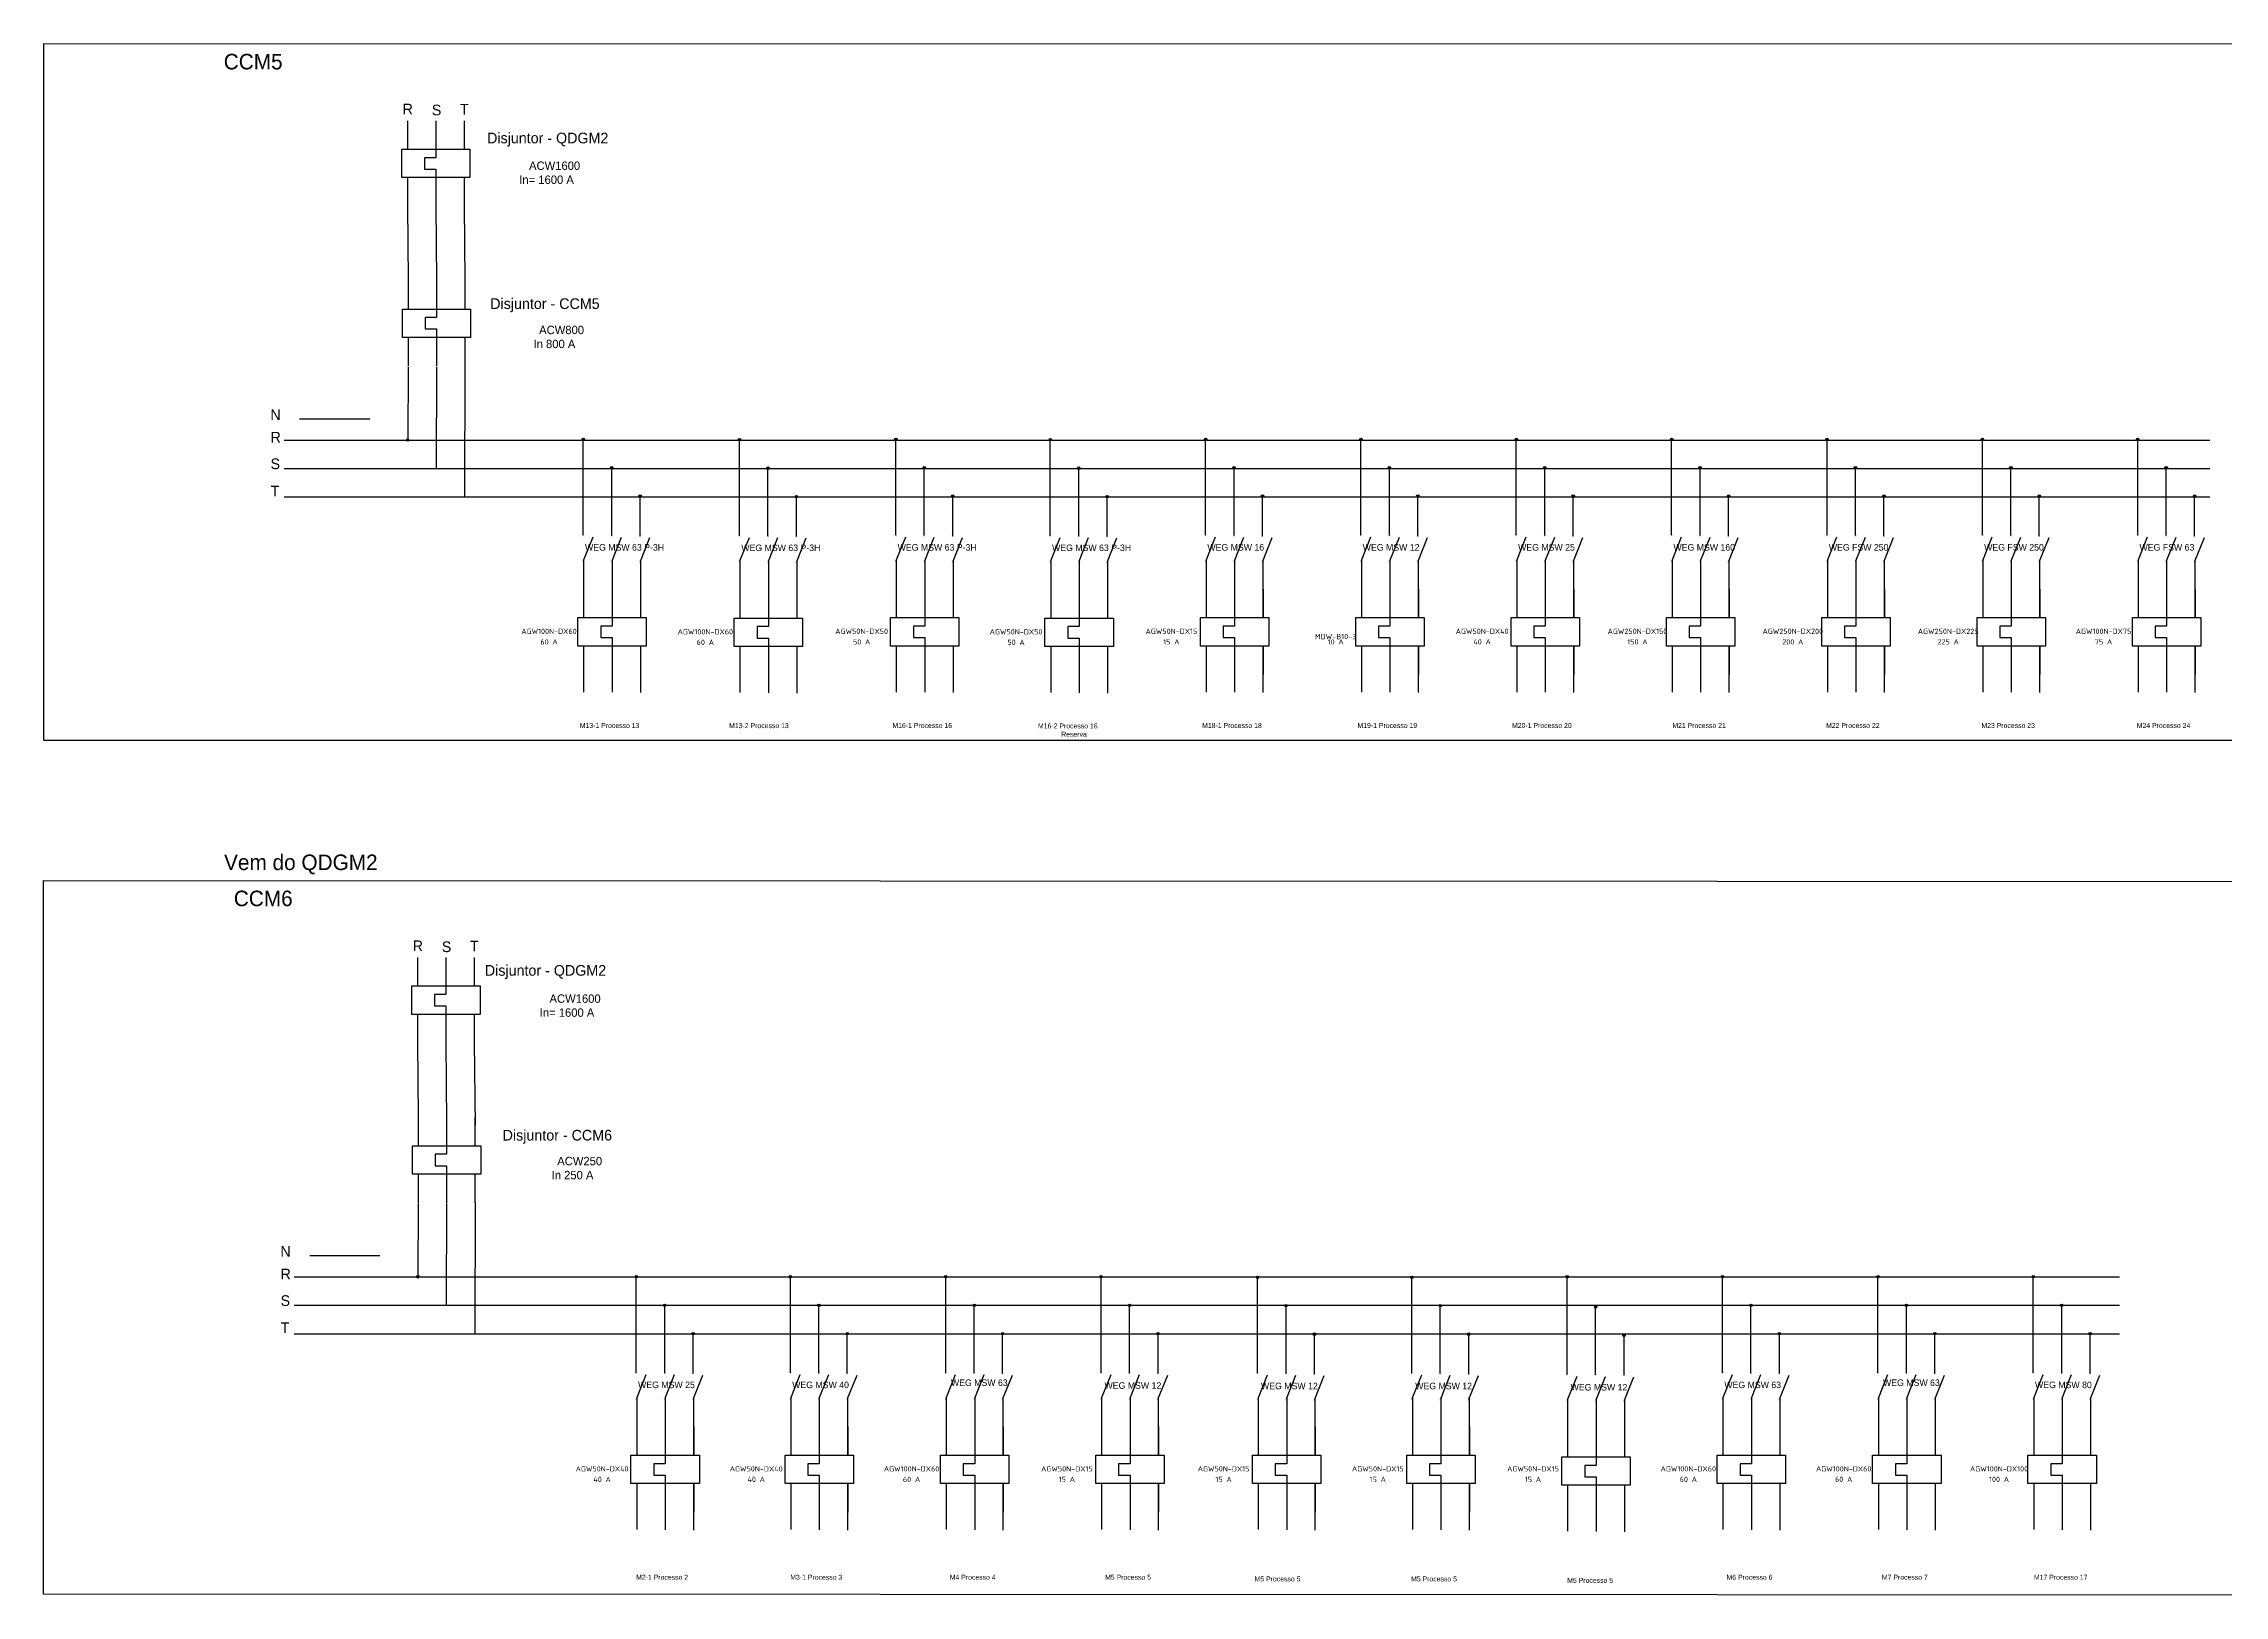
# Model space of a CAD drawing. Extents: x -533 to 641, y -96 to 322.
# Drawn here: x -503.1 to -410.6, y -28.9 to 37 of the extents above; entities that cross this region are included whole.
import ezdxf

# ---------------------------------------------------------------- set-up
doc = ezdxf.new("R2010")
doc.units = 0
doc.header["$MEASUREMENT"] = 0
doc.layers.add('ELET_TRIFILAR_DESENHO', color=5, linetype='Continuous', plot=False)
doc.layers.add('ELET_TRIFILAR_TEXTO', color=4, linetype='Continuous')
doc.styles.add('ARIAL', font='arial.ttf')

# ---------------------------------------------------------------- blocks, each defined once
blk = doc.blocks.new('热件触点')
at = {"ltscale": 50}
for p, q in [((-10, 30), (-10, 20)), ((0, 30), (0, 20)), ((10, 30), (10, 20)), ((-4, 17), (-4, 13)), ((0, 17), (-4, 17)), ((0, 20), (0, 17)), ((-10, 10), (-10, 0)), ((-4, 13), (0, 13)), ((0, 13), (0, 10)), ((0, 10), (0, 0)), ((10, 10), (10, 0))]:
    blk.add_line(p, q, dxfattribs=at)
blk.add_lwpolyline([(-12, 20), (12, 20), (12, 10), (-12, 10)], close=True)

msp = doc.modelspace()

# ---------------------------------------------------------------- hatches: boundary and pattern name
at = {"layer": 'ELET_TRIFILAR_DESENHO', "ltscale": 50}
for points in [[(-487.628, 20.158, 1), (-487.731, 20.158, 1)], [(-480.186, 20.19, 1), (-480.29, 20.19, 1)], [(-473.557, 20.17, 1), (-473.661, 20.17, 1)], [(-466.928, 20.19, 1), (-467.031, 20.19, 1)], [(-460.381, 20.17, 1), (-460.484, 20.17, 1)], [(-453.792, 20.19, 1), (-453.896, 20.19, 1)], [(-447.204, 20.19, 1), (-447.307, 20.19, 1)], [(-440.616, 20.19, 1), (-440.719, 20.19, 1)], [(-434.027, 20.19, 1), (-434.13, 20.19, 1)], [(-427.439, 20.19, 1), (-427.542, 20.19, 1)], [(-420.85, 20.19, 1), (-420.954, 20.19, 1)], [(-414.262, 20.19, 1), (-414.365, 20.19, 1)], [(-478.98, 18.983, 1), (-479.083, 18.983, 1)], [(-472.351, 18.963, 1), (-472.454, 18.963, 1)], [(-465.721, 18.983, 1), (-465.825, 18.983, 1)], [(-459.174, 18.963, 1), (-459.277, 18.963, 1)], [(-452.586, 18.983, 1), (-452.689, 18.983, 1)], [(-445.997, 18.983, 1), (-446.1, 18.983, 1)], [(-439.409, 18.983, 1), (-439.512, 18.983, 1)], [(-432.82, 18.983, 1), (-432.924, 18.983, 1)], [(-426.232, 18.983, 1), (-426.335, 18.983, 1)], [(-419.644, 18.983, 1), (-419.747, 18.983, 1)], [(-413.055, 18.983, 1), (-413.159, 18.983, 1)], [(-477.773, 17.777, 1), (-477.876, 17.777, 1)], [(-471.144, 17.757, 1), (-471.247, 17.757, 1)], [(-464.515, 17.777, 1), (-464.618, 17.777, 1)], [(-457.967, 17.757, 1), (-458.07, 17.757, 1)], [(-451.379, 17.777, 1), (-451.482, 17.777, 1)], [(-444.79, 17.777, 1), (-444.894, 17.777, 1)], [(-438.202, 17.777, 1), (-438.305, 17.777, 1)], [(-431.614, 17.777, 1), (-431.717, 17.777, 1)], [(-425.025, 17.777, 1), (-425.129, 17.777, 1)], [(-418.437, 17.777, 1), (-418.54, 17.777, 1)], [(-411.849, 17.777, 1), (-411.952, 17.777, 1)], [(-487.202, -15.337, 1), (-487.305, -15.337, 1)], [(-477.937, -15.337, 1), (-478.04, -15.337, 1)], [(-471.4, -15.337, 1), (-471.503, -15.337, 1)], [(-464.811, -15.337, 1), (-464.915, -15.337, 1)], [(-458.223, -15.337, 1), (-458.326, -15.337, 1)], [(-451.587, -15.357, 1), (-451.69, -15.357, 1)], [(-445.046, -15.357, 1), (-445.15, -15.357, 1)], [(-438.458, -15.337, 1), (-438.561, -15.337, 1)], [(-431.87, -15.337, 1), (-431.973, -15.337, 1)], [(-425.281, -15.337, 1), (-425.385, -15.337, 1)], [(-418.693, -15.337, 1), (-418.796, -15.337, 1)], [(-476.73, -16.543, 1), (-476.833, -16.543, 1)], [(-470.193, -16.543, 1), (-470.296, -16.543, 1)], [(-463.605, -16.543, 1), (-463.708, -16.543, 1)], [(-457.016, -16.543, 1), (-457.12, -16.543, 1)], [(-450.38, -16.563, 1), (-450.484, -16.563, 1)], [(-443.84, -16.563, 1), (-443.943, -16.563, 1)], [(-437.251, -16.615, 1), (-437.355, -16.615, 1)], [(-430.663, -16.543, 1), (-430.766, -16.543, 1)], [(-424.075, -16.543, 1), (-424.178, -16.543, 1)], [(-417.486, -16.543, 1), (-417.59, -16.543, 1)], [(-475.523, -17.75, 1), (-475.626, -17.75, 1)], [(-468.986, -17.75, 1), (-469.09, -17.75, 1)], [(-462.398, -17.75, 1), (-462.501, -17.75, 1)], [(-455.81, -17.75, 1), (-455.913, -17.75, 1)], [(-449.174, -17.77, 1), (-449.277, -17.77, 1)], [(-442.633, -17.77, 1), (-442.736, -17.77, 1)], [(-436.045, -17.822, 1), (-436.148, -17.822, 1)], [(-429.456, -17.75, 1), (-429.56, -17.75, 1)], [(-422.868, -17.75, 1), (-422.971, -17.75, 1)], [(-416.28, -17.75, 1), (-416.383, -17.75, 1)]]:
    msp.add_hatch(color=256, dxfattribs=at).paths.add_polyline_path(points)
at = {"layer": 'ELET_TRIFILAR_DESENHO', "linetype": 'Continuous', "transparency": 33554687}
h = msp.add_hatch(color=256, dxfattribs=at)
h.dxf.hatch_style = 1
h.paths.add_polyline_path([(-480.238, 14.955, 1), (-480.238, 15.052, 1)])
h.paths.add_polyline_path([(-480.235, 16.066, 1), (-480.235, 16.163, 1)])
h = msp.add_hatch(color=256, dxfattribs=at)
h.dxf.hatch_style = 1
h.paths.add_polyline_path([(-479.029, 14.945, 1), (-479.029, 15.042, 1)])
h.paths.add_polyline_path([(-479.027, 16.056, 1), (-479.027, 16.153, 1)])
h = msp.add_hatch(color=256, dxfattribs=at)
h.dxf.hatch_style = 1
h.paths.add_polyline_path([(-477.832, 14.93, 1), (-477.832, 15.027, 1)])
h.paths.add_polyline_path([(-477.829, 16.041, 1), (-477.829, 16.138, 1)])
h = msp.add_hatch(color=256, dxfattribs=at)
h.dxf.hatch_style = 1
h.paths.add_polyline_path([(-473.608, 14.935, 1), (-473.608, 15.032, 1)])
h.paths.add_polyline_path([(-473.606, 16.046, 1), (-473.606, 16.143, 1)])
h = msp.add_hatch(color=256, dxfattribs=at)
h.dxf.hatch_style = 1
h.paths.add_polyline_path([(-472.4, 14.925, 1), (-472.4, 15.022, 1)])
h.paths.add_polyline_path([(-472.398, 16.037, 1), (-472.398, 16.134, 1)])
h = msp.add_hatch(color=256, dxfattribs=at)
h.dxf.hatch_style = 1
h.paths.add_polyline_path([(-471.202, 14.91, 1), (-471.202, 15.007, 1)])
h.paths.add_polyline_path([(-471.2, 16.021, 1), (-471.2, 16.118, 1)])
h = msp.add_hatch(color=256, dxfattribs=at)
h.dxf.hatch_style = 1
h.paths.add_polyline_path([(-466.979, 14.955, 1), (-466.979, 15.052, 1)])
h.paths.add_polyline_path([(-466.977, 16.066, 1), (-466.977, 16.163, 1)])
h = msp.add_hatch(color=256, dxfattribs=at)
h.dxf.hatch_style = 1
h.paths.add_polyline_path([(-465.771, 14.945, 1), (-465.771, 15.042, 1)])
h.paths.add_polyline_path([(-465.769, 16.056, 1), (-465.769, 16.153, 1)])
h = msp.add_hatch(color=256, dxfattribs=at)
h.dxf.hatch_style = 1
h.paths.add_polyline_path([(-464.573, 14.93, 1), (-464.573, 15.027, 1)])
h.paths.add_polyline_path([(-464.571, 16.041, 1), (-464.571, 16.138, 1)])
h = msp.add_hatch(color=256, dxfattribs=at)
h.dxf.hatch_style = 1
h.paths.add_polyline_path([(-460.432, 14.935, 1), (-460.432, 15.032, 1)])
h.paths.add_polyline_path([(-460.429, 16.046, 1), (-460.429, 16.143, 1)])
h = msp.add_hatch(color=256, dxfattribs=at)
h.dxf.hatch_style = 1
h.paths.add_polyline_path([(-459.223, 14.925, 1), (-459.223, 15.022, 1)])
h.paths.add_polyline_path([(-459.221, 16.037, 1), (-459.221, 16.134, 1)])
h = msp.add_hatch(color=256, dxfattribs=at)
h.dxf.hatch_style = 1
h.paths.add_polyline_path([(-458.026, 14.91, 1), (-458.026, 15.007, 1)])
h.paths.add_polyline_path([(-458.023, 16.021, 1), (-458.023, 16.118, 1)])
h = msp.add_hatch(color=256, dxfattribs=at)
h.dxf.hatch_style = 1
h.paths.add_polyline_path([(-453.843, 14.955, 1), (-453.843, 15.052, 1)])
h.paths.add_polyline_path([(-453.841, 16.066, 1), (-453.841, 16.163, 1)])
h = msp.add_hatch(color=256, dxfattribs=at)
h.dxf.hatch_style = 1
h.paths.add_polyline_path([(-452.635, 14.945, 1), (-452.635, 15.042, 1)])
h.paths.add_polyline_path([(-452.633, 16.056, 1), (-452.633, 16.153, 1)])
h = msp.add_hatch(color=256, dxfattribs=at)
h.dxf.hatch_style = 1
h.paths.add_polyline_path([(-451.437, 14.93, 1), (-451.437, 15.027, 1)])
h.paths.add_polyline_path([(-451.435, 16.041, 1), (-451.435, 16.138, 1)])
h = msp.add_hatch(color=256, dxfattribs=at)
h.dxf.hatch_style = 1
h.paths.add_polyline_path([(-447.255, 14.955, 1), (-447.255, 15.052, 1)])
h.paths.add_polyline_path([(-447.253, 16.066, 1), (-447.253, 16.163, 1)])
h = msp.add_hatch(color=256, dxfattribs=at)
h.dxf.hatch_style = 1
h.paths.add_polyline_path([(-446.047, 14.945, 1), (-446.047, 15.042, 1)])
h.paths.add_polyline_path([(-446.044, 16.056, 1), (-446.044, 16.153, 1)])
h = msp.add_hatch(color=256, dxfattribs=at)
h.dxf.hatch_style = 1
h.paths.add_polyline_path([(-444.849, 14.93, 1), (-444.849, 15.027, 1)])
h.paths.add_polyline_path([(-444.847, 16.041, 1), (-444.847, 16.138, 1)])
h = msp.add_hatch(color=256, dxfattribs=at)
h.dxf.hatch_style = 1
h.paths.add_polyline_path([(-440.667, 14.955, 1), (-440.667, 15.052, 1)])
h.paths.add_polyline_path([(-440.664, 16.066, 1), (-440.664, 16.163, 1)])
h = msp.add_hatch(color=256, dxfattribs=at)
h.dxf.hatch_style = 1
h.paths.add_polyline_path([(-439.458, 14.945, 1), (-439.458, 15.042, 1)])
h.paths.add_polyline_path([(-439.456, 16.056, 1), (-439.456, 16.153, 1)])
h = msp.add_hatch(color=256, dxfattribs=at)
h.dxf.hatch_style = 1
h.paths.add_polyline_path([(-438.261, 14.93, 1), (-438.261, 15.027, 1)])
h.paths.add_polyline_path([(-438.258, 16.041, 1), (-438.258, 16.138, 1)])
h = msp.add_hatch(color=256, dxfattribs=at)
h.dxf.hatch_style = 1
h.paths.add_polyline_path([(-434.078, 14.955, 1), (-434.078, 15.052, 1)])
h.paths.add_polyline_path([(-434.076, 16.066, 1), (-434.076, 16.163, 1)])
h = msp.add_hatch(color=256, dxfattribs=at)
h.dxf.hatch_style = 1
h.paths.add_polyline_path([(-432.87, 14.945, 1), (-432.87, 15.042, 1)])
h.paths.add_polyline_path([(-432.868, 16.056, 1), (-432.868, 16.153, 1)])
h = msp.add_hatch(color=256, dxfattribs=at)
h.dxf.hatch_style = 1
h.paths.add_polyline_path([(-431.672, 14.93, 1), (-431.672, 15.027, 1)])
h.paths.add_polyline_path([(-431.67, 16.041, 1), (-431.67, 16.138, 1)])
h = msp.add_hatch(color=256, dxfattribs=at)
h.dxf.hatch_style = 1
h.paths.add_polyline_path([(-427.49, 14.955, 1), (-427.49, 15.052, 1)])
h.paths.add_polyline_path([(-427.488, 16.066, 1), (-427.488, 16.163, 1)])
h = msp.add_hatch(color=256, dxfattribs=at)
h.dxf.hatch_style = 1
h.paths.add_polyline_path([(-426.282, 14.945, 1), (-426.282, 15.042, 1)])
h.paths.add_polyline_path([(-426.279, 16.056, 1), (-426.279, 16.153, 1)])
h = msp.add_hatch(color=256, dxfattribs=at)
h.dxf.hatch_style = 1
h.paths.add_polyline_path([(-425.084, 14.93, 1), (-425.084, 15.027, 1)])
h.paths.add_polyline_path([(-425.082, 16.041, 1), (-425.082, 16.138, 1)])
h = msp.add_hatch(color=256, dxfattribs=at)
h.dxf.hatch_style = 1
h.paths.add_polyline_path([(-420.902, 14.955, 1), (-420.902, 15.052, 1)])
h.paths.add_polyline_path([(-420.899, 16.066, 1), (-420.899, 16.163, 1)])
h = msp.add_hatch(color=256, dxfattribs=at)
h.dxf.hatch_style = 1
h.paths.add_polyline_path([(-419.693, 14.945, 1), (-419.693, 15.042, 1)])
h.paths.add_polyline_path([(-419.691, 16.056, 1), (-419.691, 16.153, 1)])
h = msp.add_hatch(color=256, dxfattribs=at)
h.dxf.hatch_style = 1
h.paths.add_polyline_path([(-418.496, 14.93, 1), (-418.496, 15.027, 1)])
h.paths.add_polyline_path([(-418.493, 16.041, 1), (-418.493, 16.138, 1)])
h = msp.add_hatch(color=256, dxfattribs=at)
h.dxf.hatch_style = 1
h.paths.add_polyline_path([(-414.313, 14.955, 1), (-414.313, 15.052, 1)])
h.paths.add_polyline_path([(-414.311, 16.066, 1), (-414.311, 16.163, 1)])
h = msp.add_hatch(color=256, dxfattribs=at)
h.dxf.hatch_style = 1
h.paths.add_polyline_path([(-413.105, 14.945, 1), (-413.105, 15.042, 1)])
h.paths.add_polyline_path([(-413.103, 16.056, 1), (-413.103, 16.153, 1)])
h = msp.add_hatch(color=256, dxfattribs=at)
h.dxf.hatch_style = 1
h.paths.add_polyline_path([(-411.907, 14.93, 1), (-411.907, 15.027, 1)])
h.paths.add_polyline_path([(-411.905, 16.041, 1), (-411.905, 16.138, 1)])
h = msp.add_hatch(color=256, dxfattribs=at)
h.dxf.hatch_style = 1
h.paths.add_polyline_path([(-477.988, -20.572, 1), (-477.988, -20.475, 1)])
h.paths.add_polyline_path([(-477.985, -19.461, 1), (-477.985, -19.364, 1)])
h = msp.add_hatch(color=256, dxfattribs=at)
h.dxf.hatch_style = 1
h.paths.add_polyline_path([(-476.779, -20.582, 1), (-476.779, -20.484, 1)])
h.paths.add_polyline_path([(-476.777, -19.47, 1), (-476.777, -19.373, 1)])
h = msp.add_hatch(color=256, dxfattribs=at)
h.dxf.hatch_style = 1
h.paths.add_polyline_path([(-475.582, -20.597, 1), (-475.582, -20.5, 1)])
h.paths.add_polyline_path([(-475.579, -19.486, 1), (-475.579, -19.389, 1)])
h = msp.add_hatch(color=256, dxfattribs=at)
h.dxf.hatch_style = 1
h.paths.add_polyline_path([(-471.451, -20.572, 1), (-471.451, -20.475, 1)])
h.paths.add_polyline_path([(-471.449, -19.461, 1), (-471.449, -19.364, 1)])
h = msp.add_hatch(color=256, dxfattribs=at)
h.dxf.hatch_style = 1
h.paths.add_polyline_path([(-470.243, -20.582, 1), (-470.243, -20.484, 1)])
h.paths.add_polyline_path([(-470.24, -19.47, 1), (-470.24, -19.373, 1)])
h = msp.add_hatch(color=256, dxfattribs=at)
h.dxf.hatch_style = 1
h.paths.add_polyline_path([(-469.045, -20.597, 1), (-469.045, -20.5, 1)])
h.paths.add_polyline_path([(-469.043, -19.486, 1), (-469.043, -19.389, 1)])
h = msp.add_hatch(color=256, dxfattribs=at)
h.dxf.hatch_style = 1
h.paths.add_polyline_path([(-464.863, -20.572, 1), (-464.863, -20.475, 1)])
h.paths.add_polyline_path([(-464.86, -19.461, 1), (-464.86, -19.364, 1)])
h = msp.add_hatch(color=256, dxfattribs=at)
h.dxf.hatch_style = 1
h.paths.add_polyline_path([(-463.654, -20.582, 1), (-463.654, -20.484, 1)])
h.paths.add_polyline_path([(-463.652, -19.47, 1), (-463.652, -19.373, 1)])
h = msp.add_hatch(color=256, dxfattribs=at)
h.dxf.hatch_style = 1
h.paths.add_polyline_path([(-462.457, -20.597, 1), (-462.457, -20.5, 1)])
h.paths.add_polyline_path([(-462.454, -19.486, 1), (-462.454, -19.389, 1)])
h = msp.add_hatch(color=256, dxfattribs=at)
h.dxf.hatch_style = 1
h.paths.add_polyline_path([(-458.274, -20.572, 1), (-458.274, -20.475, 1)])
h.paths.add_polyline_path([(-458.272, -19.461, 1), (-458.272, -19.364, 1)])
h = msp.add_hatch(color=256, dxfattribs=at)
h.dxf.hatch_style = 1
h.paths.add_polyline_path([(-457.066, -20.582, 1), (-457.066, -20.484, 1)])
h.paths.add_polyline_path([(-457.064, -19.47, 1), (-457.064, -19.373, 1)])
h = msp.add_hatch(color=256, dxfattribs=at)
h.dxf.hatch_style = 1
h.paths.add_polyline_path([(-455.868, -20.597, 1), (-455.868, -20.5, 1)])
h.paths.add_polyline_path([(-455.866, -19.486, 1), (-455.866, -19.389, 1)])
h = msp.add_hatch(color=256, dxfattribs=at)
h.dxf.hatch_style = 1
h.paths.add_polyline_path([(-451.638, -20.592, 1), (-451.638, -20.495, 1)])
h.paths.add_polyline_path([(-451.636, -19.481, 1), (-451.636, -19.384, 1)])
h = msp.add_hatch(color=256, dxfattribs=at)
h.dxf.hatch_style = 1
h.paths.add_polyline_path([(-450.43, -20.601, 1), (-450.43, -20.504, 1)])
h.paths.add_polyline_path([(-450.428, -19.49, 1), (-450.428, -19.393, 1)])
h = msp.add_hatch(color=256, dxfattribs=at)
h.dxf.hatch_style = 1
h.paths.add_polyline_path([(-449.232, -20.617, 1), (-449.232, -20.52, 1)])
h.paths.add_polyline_path([(-449.23, -19.506, 1), (-449.23, -19.409, 1)])
h = msp.add_hatch(color=256, dxfattribs=at)
h.dxf.hatch_style = 1
h.paths.add_polyline_path([(-445.098, -20.592, 1), (-445.098, -20.495, 1)])
h.paths.add_polyline_path([(-445.095, -19.481, 1), (-445.095, -19.384, 1)])
h = msp.add_hatch(color=256, dxfattribs=at)
h.dxf.hatch_style = 1
h.paths.add_polyline_path([(-443.889, -20.601, 1), (-443.889, -20.504, 1)])
h.paths.add_polyline_path([(-443.887, -19.49, 1), (-443.887, -19.393, 1)])
h = msp.add_hatch(color=256, dxfattribs=at)
h.dxf.hatch_style = 1
h.paths.add_polyline_path([(-442.692, -20.617, 1), (-442.692, -20.52, 1)])
h.paths.add_polyline_path([(-442.689, -19.506, 1), (-442.689, -19.409, 1)])
h = msp.add_hatch(color=256, dxfattribs=at)
h.dxf.hatch_style = 1
h.paths.add_polyline_path([(-431.921, -20.572, 1), (-431.921, -20.475, 1)])
h.paths.add_polyline_path([(-431.919, -19.461, 1), (-431.919, -19.364, 1)])
h = msp.add_hatch(color=256, dxfattribs=at)
h.dxf.hatch_style = 1
h.paths.add_polyline_path([(-430.713, -20.582, 1), (-430.713, -20.484, 1)])
h.paths.add_polyline_path([(-430.71, -19.47, 1), (-430.71, -19.373, 1)])
h = msp.add_hatch(color=256, dxfattribs=at)
h.dxf.hatch_style = 1
h.paths.add_polyline_path([(-429.515, -20.597, 1), (-429.515, -20.5, 1)])
h.paths.add_polyline_path([(-429.513, -19.486, 1), (-429.513, -19.389, 1)])
h = msp.add_hatch(color=256, dxfattribs=at)
h.dxf.hatch_style = 1
h.paths.add_polyline_path([(-425.333, -20.572, 1), (-425.333, -20.475, 1)])
h.paths.add_polyline_path([(-425.33, -19.461, 1), (-425.33, -19.364, 1)])
h = msp.add_hatch(color=256, dxfattribs=at)
h.dxf.hatch_style = 1
h.paths.add_polyline_path([(-424.124, -20.582, 1), (-424.124, -20.484, 1)])
h.paths.add_polyline_path([(-424.122, -19.47, 1), (-424.122, -19.373, 1)])
h = msp.add_hatch(color=256, dxfattribs=at)
h.dxf.hatch_style = 1
h.paths.add_polyline_path([(-422.927, -20.597, 1), (-422.927, -20.5, 1)])
h.paths.add_polyline_path([(-422.924, -19.486, 1), (-422.924, -19.389, 1)])
h = msp.add_hatch(color=256, dxfattribs=at)
h.dxf.hatch_style = 1
h.paths.add_polyline_path([(-418.744, -20.572, 1), (-418.744, -20.475, 1)])
h.paths.add_polyline_path([(-418.742, -19.461, 1), (-418.742, -19.364, 1)])
h = msp.add_hatch(color=256, dxfattribs=at)
h.dxf.hatch_style = 1
h.paths.add_polyline_path([(-417.536, -20.582, 1), (-417.536, -20.484, 1)])
h.paths.add_polyline_path([(-417.534, -19.47, 1), (-417.534, -19.373, 1)])
h = msp.add_hatch(color=256, dxfattribs=at)
h.dxf.hatch_style = 1
h.paths.add_polyline_path([(-416.338, -20.597, 1), (-416.338, -20.5, 1)])
h.paths.add_polyline_path([(-416.336, -19.486, 1), (-416.336, -19.389, 1)])
h = msp.add_hatch(color=256, dxfattribs=at)
h.dxf.hatch_style = 1
h.paths.add_polyline_path([(-438.509, -20.644, 1), (-438.509, -20.547, 1)])
h.paths.add_polyline_path([(-438.507, -19.533, 1), (-438.507, -19.436, 1)])
h = msp.add_hatch(color=256, dxfattribs=at)
h.dxf.hatch_style = 1
h.paths.add_polyline_path([(-437.301, -20.653, 1), (-437.301, -20.556, 1)])
h.paths.add_polyline_path([(-437.299, -19.542, 1), (-437.299, -19.445, 1)])
h = msp.add_hatch(color=256, dxfattribs=at)
h.dxf.hatch_style = 1
h.paths.add_polyline_path([(-436.103, -20.669, 1), (-436.103, -20.572, 1)])
h.paths.add_polyline_path([(-436.101, -19.558, 1), (-436.101, -19.46, 1)])

# ---------------------------------------------------------------- linework, layer by layer
at = {"layer": 'ELET_TRIFILAR_DESENHO', "linetype": 'Continuous'}
for p, q in [((-487.696, 30.11), (-487.666, 26.922)), ((-486.489, 30.09), (-486.46, 26.922)), ((-485.282, 30.11), (-485.253, 26.922)), ((-480.219, 15.048), (-479.818, 16.048)), ((-479.011, 15.039), (-478.61, 16.039)), ((-477.814, 15.023), (-477.412, 16.023)), ((-473.59, 15.028), (-473.189, 16.028)), ((-472.382, 15.019), (-471.981, 16.019)), ((-471.184, 15.003), (-470.783, 16.003)), ((-466.961, 15.048), (-466.56, 16.048)), ((-465.753, 15.039), (-465.351, 16.039)), ((-464.555, 15.023), (-464.154, 16.023)), ((-460.414, 15.028), (-460.012, 16.028)), ((-459.205, 15.019), (-458.804, 16.019)), ((-458.008, 15.003), (-457.606, 16.003)), ((-453.825, 15.048), (-453.424, 16.048)), ((-452.617, 15.039), (-452.216, 16.039)), ((-451.419, 15.023), (-451.018, 16.023)), ((-447.237, 15.048), (-446.835, 16.048)), ((-444.831, 15.023), (-444.429, 16.023)), ((-440.649, 15.048), (-440.247, 16.048)), ((-439.44, 15.039), (-439.039, 16.039)), ((-438.243, 15.023), (-437.841, 16.023)), ((-434.06, 15.048), (-433.659, 16.048)), ((-432.852, 15.039), (-432.45, 16.039)), ((-431.654, 15.023), (-431.253, 16.023)), ((-427.472, 15.048), (-427.07, 16.048)), ((-426.264, 15.039), (-425.862, 16.039)), ((-425.066, 15.023), (-424.664, 16.023)), ((-420.884, 15.048), (-420.482, 16.048)), ((-419.675, 15.039), (-419.274, 16.039)), ((-418.478, 15.023), (-418.076, 16.023)), ((-414.295, 15.048), (-413.894, 16.048)), ((-413.087, 15.039), (-412.685, 16.039)), ((-411.889, 15.023), (-411.488, 16.023)), ((-487.27, -5.385), (-487.24, -8.573)), ((-486.063, -5.405), (-486.034, -8.788)), ((-484.856, -5.385), (-484.825, -8.919)), ((-477.97, -20.479), (-477.568, -19.479)), ((-476.761, -20.488), (-476.36, -19.488)), ((-475.564, -20.504), (-475.162, -19.504)), ((-471.433, -20.479), (-471.031, -19.479)), ((-470.225, -20.488), (-469.823, -19.488)), ((-469.027, -20.504), (-468.625, -19.504)), ((-464.845, -20.479), (-464.443, -19.479)), ((-463.636, -20.488), (-463.235, -19.488)), ((-462.439, -20.504), (-462.037, -19.504)), ((-458.256, -20.479), (-457.855, -19.479)), ((-457.048, -20.488), (-456.646, -19.488)), ((-455.85, -20.504), (-455.449, -19.504)), ((-451.62, -20.498), (-451.219, -19.499)), ((-450.412, -20.508), (-450.01, -19.508)), ((-449.214, -20.523), (-448.813, -19.524)), ((-445.08, -20.498), (-444.678, -19.499)), ((-443.871, -20.508), (-443.47, -19.508)), ((-442.674, -20.523), (-442.272, -19.524)), ((-438.491, -20.55), (-438.09, -19.55)), ((-437.283, -20.559), (-436.881, -19.56)), ((-436.085, -20.575), (-435.684, -19.575)), ((-431.903, -20.479), (-431.501, -19.479)), ((-430.695, -20.488), (-430.293, -19.488)), ((-429.497, -20.504), (-429.095, -19.504)), ((-425.314, -20.479), (-424.913, -19.479)), ((-424.106, -20.488), (-423.705, -19.488)), ((-422.909, -20.504), (-422.507, -19.504)), ((-418.726, -20.479), (-418.325, -19.479)), ((-417.518, -20.488), (-417.116, -19.488)), ((-416.32, -20.504), (-415.919, -19.504))]:
    msp.add_line(p, q, dxfattribs=at)
at = {"layer": 'ELET_TRIFILAR_DESENHO'}
for p, q in [((-487.668, 23.261), (-487.679, 20.158)), ((-486.46, 23.261), (-486.473, 18.952)), ((-485.253, 23.311), (-485.266, 17.745)), ((-480.238, 16.117), (-480.238, 20.19)), ((-473.609, 16.097), (-473.609, 20.17)), ((-466.98, 16.117), (-466.98, 20.19)), ((-460.432, 16.097), (-460.432, 20.17)), ((-453.844, 16.117), (-453.844, 20.19)), ((-447.256, 16.117), (-447.256, 20.19)), ((-440.667, 16.117), (-440.667, 20.19)), ((-434.079, 16.117), (-434.079, 20.19)), ((-427.49, 16.117), (-427.49, 20.19)), ((-420.902, 16.117), (-420.902, 20.19)), ((-414.314, 16.117), (-414.314, 20.19)), ((-479.031, 16.103), (-479.031, 18.983)), ((-472.402, 16.083), (-472.402, 18.963)), ((-465.773, 16.103), (-465.773, 18.983)), ((-459.226, 16.083), (-459.226, 18.963)), ((-452.637, 16.103), (-452.637, 18.983)), ((-446.049, 16.103), (-446.049, 18.983)), ((-439.46, 16.103), (-439.46, 18.983)), ((-432.872, 16.103), (-432.872, 18.983)), ((-426.284, 16.103), (-426.284, 18.983)), ((-419.695, 16.103), (-419.695, 18.983)), ((-413.107, 16.103), (-413.107, 18.983)), ((-479.031, 16.103), (-479.031, 17.777)), ((-477.825, 16.085), (-477.825, 17.777)), ((-472.402, 16.083), (-472.402, 17.757)), ((-471.196, 16.066), (-471.196, 17.757)), ((-465.773, 16.103), (-465.773, 17.777)), ((-464.566, 16.085), (-464.566, 17.777)), ((-459.226, 16.083), (-459.226, 17.757)), ((-458.019, 16.066), (-458.019, 17.757)), ((-452.637, 16.103), (-452.637, 17.777)), ((-451.43, 16.085), (-451.43, 17.777)), ((-446.049, 16.103), (-446.049, 17.777)), ((-444.842, 16.085), (-444.842, 17.777)), ((-439.46, 16.103), (-439.46, 17.777)), ((-438.254, 16.085), (-438.254, 17.777)), ((-432.872, 16.103), (-432.872, 17.777)), ((-431.665, 16.085), (-431.665, 17.777)), ((-426.284, 16.103), (-426.284, 17.777)), ((-425.077, 16.085), (-425.077, 17.777)), ((-419.695, 16.103), (-419.695, 17.777)), ((-418.489, 16.085), (-418.489, 17.777)), ((-413.107, 16.103), (-413.107, 17.777)), ((-411.9, 16.085), (-411.9, 17.777)), ((-480.219, 15.048), (-480.219, 12.625)), ((-479.011, 15.039), (-479.011, 12.625)), ((-477.814, 15.023), (-477.814, 12.625)), ((-473.59, 15.028), (-473.59, 12.605)), ((-472.382, 15.019), (-472.382, 12.605)), ((-471.184, 15.003), (-471.184, 12.605)), ((-466.961, 15.048), (-466.961, 12.625)), ((-465.753, 15.039), (-465.753, 12.625)), ((-464.555, 15.023), (-464.555, 12.625)), ((-460.414, 15.028), (-460.414, 12.605)), ((-459.205, 15.019), (-459.205, 12.605)), ((-458.008, 15.003), (-458.008, 12.605)), ((-453.825, 15.048), (-453.825, 12.625)), ((-452.617, 15.039), (-452.617, 12.625)), ((-451.419, 15.023), (-451.419, 12.625)), ((-447.237, 15.048), (-447.237, 12.625)), ((-446.029, 15.039), (-446.029, 12.625)), ((-444.831, 15.023), (-444.831, 12.625)), ((-440.649, 15.048), (-440.649, 12.625)), ((-439.44, 15.039), (-439.44, 12.625)), ((-438.243, 15.023), (-438.243, 12.625)), ((-434.06, 15.048), (-434.06, 12.625)), ((-432.852, 15.039), (-432.852, 12.625)), ((-431.654, 15.023), (-431.654, 12.625)), ((-427.472, 15.048), (-427.472, 12.625)), ((-426.264, 15.039), (-426.264, 12.625)), ((-425.066, 15.023), (-425.066, 12.625)), ((-420.884, 15.048), (-420.884, 12.625)), ((-419.675, 15.039), (-419.675, 12.625)), ((-418.478, 15.023), (-418.478, 12.625)), ((-414.295, 15.048), (-414.295, 12.625)), ((-413.087, 15.039), (-413.087, 12.625)), ((-411.889, 15.023), (-411.889, 12.625)), ((-480.219, 11.417), (-480.219, 9.468)), ((-479.011, 11.417), (-479.011, 9.458)), ((-477.814, 11.417), (-477.814, 9.443)), ((-473.59, 11.397), (-473.59, 9.448)), ((-472.382, 11.397), (-472.382, 9.439)), ((-471.184, 11.397), (-471.184, 9.423)), ((-466.961, 11.417), (-466.961, 9.468)), ((-465.753, 11.417), (-465.753, 9.458)), ((-464.555, 11.417), (-464.555, 9.443)), ((-460.414, 11.397), (-460.414, 9.448)), ((-459.205, 11.397), (-459.205, 9.439)), ((-458.008, 11.397), (-458.008, 9.423)), ((-453.825, 11.417), (-453.825, 9.468)), ((-452.617, 11.417), (-452.617, 9.458)), ((-451.419, 11.417), (-451.419, 9.443)), ((-447.237, 11.417), (-447.237, 9.468)), ((-446.029, 11.417), (-446.029, 9.458)), ((-444.831, 11.417), (-444.831, 9.443)), ((-440.649, 11.417), (-440.649, 9.468)), ((-439.44, 11.417), (-439.44, 9.458)), ((-438.243, 11.417), (-438.243, 9.443)), ((-434.06, 11.417), (-434.06, 9.468)), ((-432.852, 11.417), (-432.852, 9.458)), ((-431.654, 11.417), (-431.654, 9.443)), ((-427.472, 11.417), (-427.472, 9.468)), ((-426.264, 11.417), (-426.264, 9.458)), ((-425.066, 11.417), (-425.066, 9.443)), ((-420.884, 11.417), (-420.884, 9.468)), ((-419.675, 11.417), (-419.675, 9.458)), ((-418.478, 11.417), (-418.478, 9.443)), ((-414.295, 11.417), (-414.295, 9.468)), ((-413.087, 11.417), (-413.087, 9.458)), ((-411.889, 11.417), (-411.889, 9.443)), ((-487.243, -12.234), (-487.253, -15.337)), ((-486.034, -12.234), (-486.047, -16.543)), ((-484.827, -12.184), (-484.84, -17.75)), ((-477.988, -19.41), (-477.988, -15.337)), ((-471.451, -19.41), (-471.451, -15.337)), ((-464.863, -19.41), (-464.863, -15.337)), ((-458.275, -19.41), (-458.275, -15.337)), ((-451.639, -19.43), (-451.639, -15.357)), ((-445.098, -19.43), (-445.098, -15.357)), ((-438.51, -19.482), (-438.51, -15.337)), ((-431.921, -19.41), (-431.921, -15.337)), ((-425.333, -19.41), (-425.333, -15.337)), ((-418.745, -19.41), (-418.745, -15.337)), ((-476.781, -19.424), (-476.781, -16.543)), ((-470.245, -19.424), (-470.245, -16.543)), ((-463.656, -19.424), (-463.656, -16.543)), ((-457.068, -19.424), (-457.068, -16.543)), ((-450.432, -19.443), (-450.432, -16.563)), ((-443.891, -19.443), (-443.891, -16.563)), ((-437.303, -19.495), (-437.303, -16.615)), ((-430.715, -19.424), (-430.715, -16.543)), ((-424.126, -19.424), (-424.126, -16.543)), ((-417.538, -19.424), (-417.538, -16.543)), ((-476.781, -19.424), (-476.781, -17.75)), ((-475.575, -19.441), (-475.575, -17.75)), ((-470.245, -19.424), (-470.245, -17.75)), ((-469.038, -19.441), (-469.038, -17.75)), ((-463.656, -19.424), (-463.656, -17.75)), ((-462.45, -19.441), (-462.45, -17.75)), ((-457.068, -19.424), (-457.068, -17.75)), ((-455.861, -19.441), (-455.861, -17.75)), ((-450.432, -19.443), (-450.432, -17.77)), ((-449.225, -19.461), (-449.225, -17.77)), ((-443.891, -19.443), (-443.891, -17.77)), ((-442.685, -19.461), (-442.685, -17.77)), ((-437.303, -19.495), (-437.303, -17.822)), ((-436.096, -19.513), (-436.096, -17.822)), ((-430.715, -19.424), (-430.715, -17.75)), ((-429.508, -19.441), (-429.508, -17.75)), ((-424.126, -19.424), (-424.126, -17.75)), ((-422.92, -19.441), (-422.92, -17.75)), ((-417.538, -19.424), (-417.538, -17.75)), ((-416.331, -19.441), (-416.331, -17.75)), ((-477.97, -20.479), (-477.97, -22.902)), ((-476.761, -20.488), (-476.761, -22.902)), ((-475.564, -20.504), (-475.564, -22.902)), ((-471.433, -20.479), (-471.433, -22.902)), ((-470.225, -20.488), (-470.225, -22.902)), ((-469.027, -20.504), (-469.027, -22.902)), ((-464.845, -20.479), (-464.845, -22.902)), ((-463.636, -20.488), (-463.636, -22.902)), ((-462.439, -20.504), (-462.439, -22.902)), ((-458.256, -20.479), (-458.256, -22.902)), ((-457.048, -20.488), (-457.048, -22.902)), ((-455.85, -20.504), (-455.85, -22.902)), ((-451.612, -20.479), (-451.612, -22.902)), ((-450.404, -20.488), (-450.404, -22.902)), ((-449.206, -20.504), (-449.206, -22.902)), ((-445.072, -20.479), (-445.072, -22.902)), ((-443.863, -20.488), (-443.863, -22.902)), ((-442.666, -20.504), (-442.666, -22.902)), ((-438.491, -20.55), (-438.491, -22.974)), ((-437.283, -20.559), (-437.283, -22.974)), ((-436.085, -20.575), (-436.085, -22.974)), ((-431.903, -20.479), (-431.903, -22.902)), ((-430.695, -20.488), (-430.695, -22.902)), ((-429.497, -20.504), (-429.497, -22.902)), ((-425.314, -20.479), (-425.314, -22.902)), ((-424.106, -20.488), (-424.106, -22.902)), ((-422.909, -20.504), (-422.909, -22.902)), ((-418.726, -20.479), (-418.726, -22.902)), ((-417.518, -20.488), (-417.518, -22.902)), ((-416.32, -20.504), (-416.32, -22.902)), ((-477.97, -24.11), (-477.97, -26.059)), ((-476.761, -24.11), (-476.761, -26.068)), ((-475.564, -24.11), (-475.564, -26.084)), ((-471.433, -24.11), (-471.433, -26.059)), ((-470.225, -24.11), (-470.225, -26.068)), ((-469.027, -24.11), (-469.027, -26.084)), ((-464.845, -24.11), (-464.845, -26.059)), ((-463.636, -24.11), (-463.636, -26.068)), ((-462.439, -24.11), (-462.439, -26.084)), ((-458.256, -24.11), (-458.256, -26.059)), ((-457.048, -24.11), (-457.048, -26.068)), ((-455.85, -24.11), (-455.85, -26.084)), ((-451.612, -24.11), (-451.612, -26.059)), ((-450.404, -24.11), (-450.404, -26.068)), ((-449.206, -24.11), (-449.206, -26.084)), ((-445.072, -24.11), (-445.072, -26.059)), ((-443.863, -24.11), (-443.863, -26.068)), ((-442.666, -24.11), (-442.666, -26.084)), ((-438.491, -24.182), (-438.491, -26.131)), ((-437.283, -24.182), (-437.283, -26.14)), ((-436.085, -24.182), (-436.085, -26.156)), ((-431.903, -24.11), (-431.903, -26.059)), ((-430.695, -24.11), (-430.695, -26.068)), ((-429.497, -24.11), (-429.497, -26.084)), ((-425.314, -24.11), (-425.314, -26.059)), ((-424.106, -24.11), (-424.106, -26.068)), ((-422.909, -24.11), (-422.909, -26.084)), ((-418.726, -24.11), (-418.726, -26.059)), ((-417.518, -24.11), (-417.518, -26.068)), ((-416.32, -24.11), (-416.32, -26.084))]:
    msp.add_line(p, q, dxfattribs=at)
at = {"layer": 'ELET_TRIFILAR_DESENHO', "ltscale": 50}
for p, q in [((-492.263, 21.055), (-489.291, 21.055)), ((-492.918, 20.158), (-411.251, 20.158)), ((-492.918, 18.952), (-411.251, 18.952)), ((-492.918, 17.745), (-411.251, 17.745)), ((-491.837, -14.44), (-488.865, -14.44)), ((-492.492, -15.337), (-415.08, -15.337)), ((-492.492, -16.543), (-415.08, -16.543)), ((-492.492, -17.75), (-415.08, -17.75))]:
    msp.add_line(p, q, dxfattribs=at)
at = {"layer": 'ELET_TRIFILAR_DESENHO'}
for points in [[(-503.116, 36.974), (-361.194, 36.963), (-361.194, 7.405), (-503.119, 7.416)], [(-503.122, 1.479), (-361.194, 1.422), (-361.194, -28.852), (-503.122, -28.795)]]:
    msp.add_lwpolyline(points, close=True, dxfattribs=at)
at = {"layer": 'ELET_TRIFILAR_DESENHO', "ltscale": 50}
for centre in [(-487.679, 20.158), (-480.238, 20.19), (-473.609, 20.17), (-466.98, 20.19), (-460.432, 20.17), (-453.844, 20.19), (-447.256, 20.19), (-440.667, 20.19), (-434.079, 20.19), (-427.49, 20.19), (-420.902, 20.19), (-414.314, 20.19), (-479.031, 18.983), (-472.402, 18.963), (-465.773, 18.983), (-459.226, 18.963), (-452.637, 18.983), (-446.049, 18.983), (-439.46, 18.983), (-432.872, 18.983), (-426.284, 18.983), (-419.695, 18.983), (-413.107, 18.983), (-477.825, 17.777), (-471.196, 17.757), (-464.566, 17.777), (-458.019, 17.757), (-451.43, 17.777), (-444.842, 17.777), (-438.254, 17.777), (-431.665, 17.777), (-425.077, 17.777), (-418.489, 17.777), (-411.9, 17.777), (-487.253, -15.337), (-477.988, -15.337), (-471.451, -15.337), (-464.863, -15.337), (-458.275, -15.337), (-451.639, -15.357), (-445.098, -15.357), (-438.51, -15.337), (-431.921, -15.337), (-425.333, -15.337), (-418.745, -15.337), (-476.781, -16.543), (-470.245, -16.543), (-463.656, -16.543), (-457.068, -16.543), (-450.432, -16.563), (-443.891, -16.563), (-437.303, -16.615), (-430.715, -16.543), (-424.126, -16.543), (-417.538, -16.543), (-475.575, -17.75), (-469.038, -17.75), (-462.45, -17.75), (-455.861, -17.75), (-449.225, -17.77), (-442.685, -17.77), (-436.096, -17.822), (-429.508, -17.75), (-422.92, -17.75), (-416.331, -17.75)]:
    msp.add_circle(centre, 0.0517, dxfattribs=at)
at = {"layer": 'ELET_TRIFILAR_TEXTO', "linetype": 'Continuous'}
msp.add_line((-446.029, 15.039), (-445.627, 16.039), dxfattribs=at)

# ---------------------------------------------------------------- block references
at = {"layer": 'ELET_TRIFILAR_DESENHO', "ltscale": 50}
for p, xscale, yscale, zscale in [((-486.489, 30.083), 0.120669512136104, 0.120669512136104, 0.120669512136104), ((-486.46, 23.302), 0.120669512136104, 0.120669512136104, 0.120669512136104), ((-486.46, 23.302), 0.120669512136104, 0.120669512136104, 0.120669512136104), ((-486.46, 23.302), 0.120669512136104, 0.120669512136104, 0.120669512136104), ((-479.011, 10.209), 0.1208090291641441, 0.1208090291641441, 0.1208090291641441), ((-472.382, 10.189), 0.1208090291641441, 0.1208090291641441, 0.1208090291641441), ((-465.753, 10.209), 0.1208090291641441, 0.1208090291641441, 0.1208090291641441), ((-459.206, 10.189), 0.1208090291641441, 0.1208090291641441, 0.1208090291641441), ((-452.617, 10.209), 0.1208090291641441, 0.1208090291641441, 0.1208090291641441), ((-446.029, 10.209), 0.1208090291641441, 0.1208090291641441, 0.1208090291641441), ((-439.441, 10.209), 0.1208090291641441, 0.1208090291641441, 0.1208090291641441), ((-432.852, 10.209), 0.1208090291641441, 0.1208090291641441, 0.1208090291641441), ((-426.264, 10.209), 0.1208090291641441, 0.1208090291641441, 0.1208090291641441), ((-419.675, 10.209), 0.1208090291641441, 0.1208090291641441, 0.1208090291641441), ((-413.087, 10.209), 0.1208090291641441, 0.1208090291641441, 0.1208090291641441), ((-486.063, -5.412), 0.120669512136104, 0.120669512136104, 0.120669512136104), ((-486.034, -12.193), 0.120669512136104, 0.120669512136104, 0.120669512136104), ((-486.034, -12.193), 0.120669512136104, 0.120669512136104, 0.120669512136104), ((-486.034, -12.193), 0.120669512136104, 0.120669512136104, 0.120669512136104), ((-476.762, -25.318), 0.1208090291641441, 0.1208090291641441, 0.1208090291641441), ((-470.225, -25.318), 0.1208090291641441, 0.1208090291641441, 0.1208090291641441), ((-463.636, -25.318), 0.1208090291641441, 0.1208090291641441, 0.1208090291641441), ((-457.048, -25.318), 0.1208090291641441, 0.1208090291641441, 0.1208090291641441), ((-450.404, -25.318), 0.1208090291641441, 0.1208090291641441, 0.1208090291641441), ((-443.863, -25.318), 0.1208090291641441, 0.1208090291641441, 0.1208090291641441), ((-437.283, -25.39), 0.1208090291641441, 0.1208090291641441, 0.1208090291641441), ((-430.695, -25.318), 0.1208090291641441, 0.1208090291641441, 0.1208090291641441), ((-424.106, -25.318), 0.1208090291641441, 0.1208090291641441, 0.1208090291641441), ((-417.518, -25.318), 0.1208090291641441, 0.1208090291641441, 0.1208090291641441)]:
    msp.add_blockref('热件触点', p, dxfattribs=dict(at, xscale=xscale, yscale=yscale, zscale=zscale))

# ---------------------------------------------------------------- texts
for s, p in [('R', (-487.896, 33.971)), ('S', (-486.659, 33.931)), ('T', (-485.461, 33.962)), ('N', (-493.504, 21.005)), ('R', (-493.498, 20.05)), ('S', (-493.498, 18.923)), ('T', (-493.498, 17.767)), ('R', (-487.47, -1.524)), ('S', (-486.233, -1.564)), ('T', (-485.035, -1.534)), ('N', (-493.078, -14.49)), ('R', (-493.072, -15.446)), ('S', (-493.072, -16.573)), ('T', (-493.072, -17.728))]:
    msp.add_text(s, height=0.453, dxfattribs=at).set_placement(p)
at = {"layer": 'ELET_TRIFILAR_TEXTO', "ltscale": 50}
for s, p in [('Disjuntor - QDGM2', (-484.315, 32.742)), ('Disjuntor - CCM5', (-484.181, 25.716)), ('Disjuntor - QDGM2', (-484.41, -2.566)), ('Disjuntor - CCM6', (-483.655, -9.557))]:
    msp.add_text(s, height=0.45251, dxfattribs=at).set_placement(p)
at = {"layer": 'ELET_TRIFILAR_TEXTO', "attachment_point": 1}
for s, insert, char_height, width in [('CCM5', (-495.482, 36.538), 0.6588, 0.3708), ('\\pi0.55622;{\\H0.48889x;ACW1600 \\P\\pi0.14115;In= 1600 A \\H2.04545x; }', (-483.091, 31.972), 0.7277, 3.36563), ('WEG MSW 63 P-3H', (-480.162, 15.744), 0.27688, 4.41746), ('WEG MSW 63 P-3H', (-473.533, 15.724), 0.27688, 4.41746), ('WEG MSW 63 P-3H', (-466.904, 15.744), 0.27688, 4.98383), ('WEG MSW 63 P-3H', (-460.356, 15.724), 0.27688, 4.98383), ('WEG MSW 16', (-453.768, 15.744), 0.2769, 3.22382), ('WEG MSW 12', (-447.18, 15.744), 0.2769, 3.22382), ('WEG MSW 25', (-440.591, 15.744), 0.2769, 3.22382), ('WEG MSW 160', (-434.003, 15.744), 0.27688, 3.22382), ('WEG FSW 250', (-427.415, 15.744), 0.27688, 3.22382), ('WEG FSW 250', (-420.826, 15.744), 0.27688, 3.22382), ('WEG FSW 63', (-414.238, 15.744), 0.2769, 3.24123), ('CCM6', (-495.056, 1.043), 0.6588, 0.3708), ('\\pi0.55622;{\\H0.48889x;ACW1600 \\P\\pi0.14115;In= 1600 A\\C7; \\H2.04545x; }', (-482.223, -3.359), 0.7277, 3.36563), ('WEG MSW 25', (-477.912, -19.783), 0.2769, 3.22382), ('WEG MSW 40', (-471.376, -19.783), 0.2769, 3.22382), ('WEG MSW 63', (-464.644, -19.692), 0.2769, 3.22382), ('WEG MSW 12', (-458.13, -19.811), 0.2769, 3.22382), ('WEG MSW 12', (-451.494, -19.831), 0.2769, 3.22382), ('WEG MSW 12', (-444.953, -19.831), 0.2769, 3.22382), ('WEG MSW 12', (-438.365, -19.883), 0.2769, 3.22382), ('WEG MSW 63', (-431.846, -19.783), 0.2769, 3.22382), ('WEG MSW 63', (-425.114, -19.692), 0.2769, 3.22382), ('WEG MSW 80', (-418.669, -19.783), 0.2769, 3.22382)]:
    msp.add_mtext(s, dxfattribs=dict(at, insert=insert, char_height=char_height, width=width))
for s, insert, char_height in [('\\pi-1.00801;{\\H0.48889x;ACW800 \\P\\pi-1.24519;In 800 A }', (-481.099, 25.005), 0.7277), ('\\pi-1.6549;M13-1 Processo 13', (-478.729, 8.154), 0.21126), ('\\pi-1.69011;M13-2 Processo 13', (-472.36, 8.148), 0.21126), ('\\pi-1.6549;M16-1 Processo 16', (-465.471, 8.154), 0.21126), ('\\pi-1.69011;M16-2 Processo 16\\P\\pi-0.70421;Reserva', (-459.262, 8.136), 0.21126), ('\\pi-1.6549;M18-1 Processo 18', (-452.335, 8.154), 0.21126), ('\\pi-1.6549;M19-1 Processo 19', (-445.747, 8.154), 0.21126), ('\\pi-1.69011;M20-1 Processo 20', (-439.158, 8.154), 0.21126), ('\\pi-1.47884;M21 Processo 21', (-432.57, 8.154), 0.21126), ('\\pi-1.54926;M22 Processo 22', (-425.982, 8.154), 0.21126), ('\\pi-1.54926;M23 Processo 23', (-419.393, 8.154), 0.21126), ('\\pi-1.54926;M24 Processo 24', (-412.805, 8.154), 0.21126), ('Vem do QDGM2', (-495.469, 2.574), 0.65883), ('\\pi-1.03766;{\\H0.48889x;ACW250  \\P\\pi-1.27483;In 250 A\\H2.04545x;\\C7; }', (-480.302, -10.251), 0.7277), ('\\pi-1.51405;M2-1 Processo 2', (-476.479, -27.976), 0.21126), ('\\pi-1.51405;M3-1 Processo 3', (-469.943, -27.976), 0.21126), ('\\pi-1.338;M4 Processo 4', (-463.354, -27.976), 0.21126), ('\\pi-1.338;M5 Processo 5', (-456.766, -27.976), 0.21126), ('\\pi-1.338;M5 Processo 5', (-450.428, -28.047), 0.21126), ('\\pi-1.338;M5 Processo 5', (-443.793, -28.047), 0.21126), ('\\pi-1.338;M5 Processo 5', (-437.169, -28.11), 0.21126), ('\\pi-1.338;M6 Processo 6', (-430.412, -27.976), 0.21126), ('\\pi-1.338;M7 Processo 7', (-423.824, -27.976), 0.21126), ('\\pi-1.47884;M17 Processo 17', (-417.236, -27.976), 0.21126)]:
    msp.add_mtext(s, dxfattribs=dict(at, insert=insert, char_height=char_height))
at = {"layer": 'ELET_TRIFILAR_TEXTO', "char_height": 0.224, "width": 4.06752, "attachment_point": 8, "line_spacing_factor": 0.6, "style": 'ARIAL'}
for s, insert in [('{\\Fisocp2|c0;AGW100N-DX60\\P\\P60 A}', (-481.688, 11.484)), ('{\\Fisocp2|c0;AGW100N-DX60\\P\\P60 A}', (-475.059, 11.464)), ('{\\Fisocp2|c0;AGW50N-DX50\\P\\P50 A}', (-468.43, 11.484)), ('{\\Fisocp2|c0;AGW50N-DX50\\P\\P50 A}', (-461.882, 11.464)), ('{\\Fisocp2|c0;AGW50N-DX15\\P\\P15 A}', (-455.294, 11.484)), ('{\\Fisocp2|c0;AGW50N-DX40\\P\\P40 A}', (-442.117, 11.484)), ('{\\Fisocp2|c0;AGW250N-DX150\\P\\P150 A}', (-435.529, 11.484)), ('{\\Fisocp2|c0;AGW250N-DX200\\P\\P200 A}', (-428.941, 11.484)), ('{\\Fisocp2|c0;AGW250N-DX225\\P\\P225 A}', (-422.352, 11.484)), ('{\\Fisocp2|c0;AGW100N-DX75\\P\\P75 A}', (-415.764, 11.484)), ('{\\Fisocp2|c0;MDW-B10-3\\P10 A}', (-448.329, 11.484)), ('{\\Fisocp2|c0;AGW50N-DX40\\P\\P40 A}', (-479.438, -24.043)), ('{\\Fisocp2|c0;AGW50N-DX40\\P\\P40 A}', (-472.902, -24.043)), ('{\\Fisocp2|c0;AGW100N-DX60\\P\\P60 A}', (-466.313, -24.043)), ('{\\Fisocp2|c0;AGW50N-DX15\\P\\P15 A}', (-459.725, -24.043)), ('{\\Fisocp2|c0;AGW50N-DX15\\P\\P15 A}', (-453.081, -24.043)), ('{\\Fisocp2|c0;AGW50N-DX15\\P\\P15 A}', (-446.54, -24.043)), ('{\\Fisocp2|c0;AGW50N-DX15\\P\\P15 A}', (-439.96, -24.043)), ('{\\Fisocp2|c0;AGW100N-DX60\\P\\P60 A}', (-433.372, -24.043)), ('{\\Fisocp2|c0;AGW100N-DX60\\P\\P60 A}', (-426.783, -24.043)), ('{\\Fisocp2|c0;AGW100N-DX100\\P\\P100 A}', (-420.195, -24.043))]:
    msp.add_mtext(s, dxfattribs=dict(at, insert=insert))

doc.saveas('drawing.dxf')
